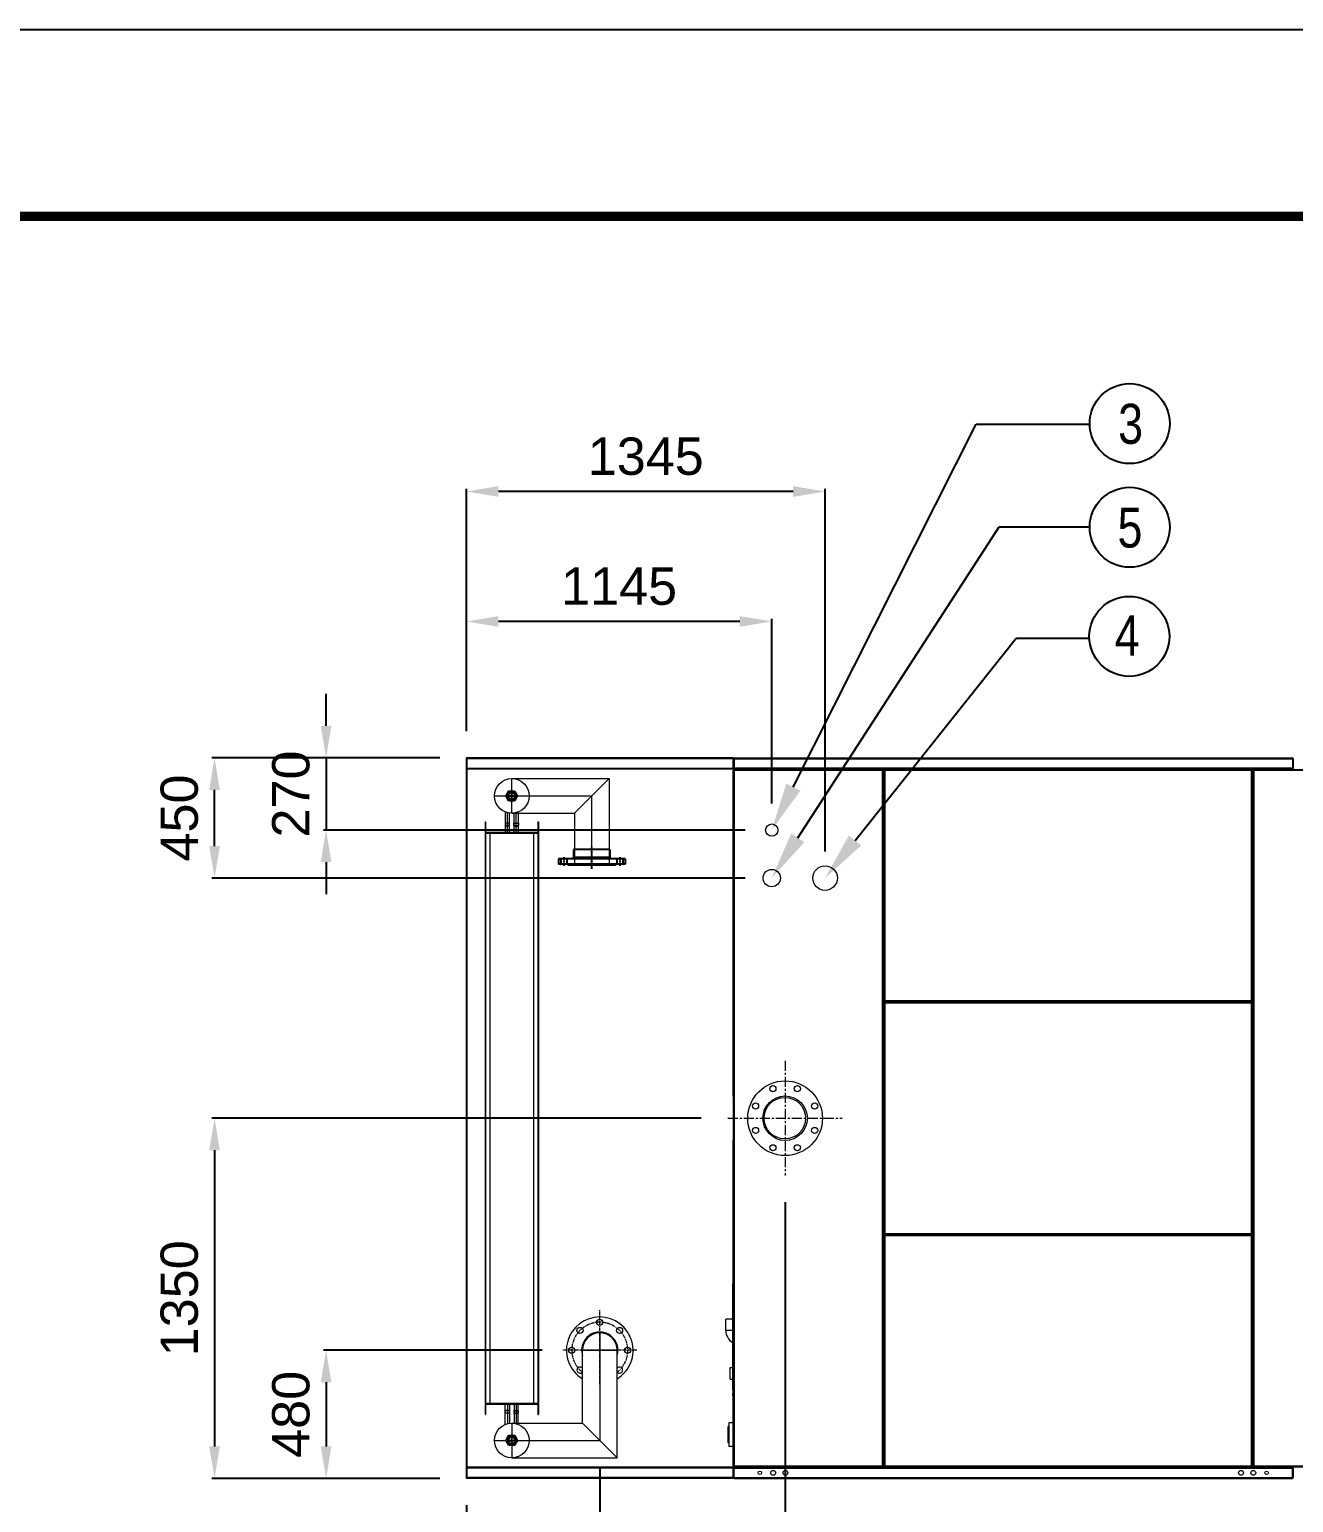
# Model space of a CAD drawing. Header units: millimetres. Extents: x -17070 to 42149, y -291348 to 30242.
# Drawn here: x 20696 to 25436, y 24722 to 30242 of the extents above; entities that cross this region are included whole.
import ezdxf
from ezdxf import colors
from ezdxf.entities.mleader import LeaderData, LeaderLine
from ezdxf.enums import TextEntityAlignment as Align
from ezdxf.math import Vec2, Vec3

# ---------------------------------------------------------------- set-up
doc = ezdxf.new("R2010")
doc.units = ezdxf.units.MM
doc.linetypes.add('CENTER', pattern=[2, 1.25, -0.25, 0.25, -0.25])
doc.linetypes.add('HIDDEN', pattern=[0.375, 0.25, -0.125])
for name, color, linetype in [('center', 1, 'CENTER'), ('냉각탑_dim', 1, 'Continuous'), ('냉각탑_form', 1, 'Continuous'), ('냉각탑_text', 3, 'Continuous')]:
    doc.layers.add(name, color=color, linetype=linetype)
doc.styles.get("Standard").update_dxf_attribs({"font": 'arial.ttf'})
doc.dimstyles.new('1.40', dxfattribs={"dimscale": 20, "dimtxt": 1.5, "dimasz": 1, "dimexe": 0.5, "dimexo": 0.5, "dimgap": 0.5, "dimtad": 1, "dimdec": 0, "dimzin": 0, "dimdsep": 46, "dimtxsty": 'Standard', "dimcen": 0, "dimclrd": 2, "dimclre": 2, "dimclrt": 3, "dimadec": 0, "dimazin": 0, "dimtfac": 1, "dimtdec": 0, "dimtmove": 0, "dimatfit": 0, "dimfxl": 1, "dimtolj": 1, "dimtzin": 0, "dimlwd": -1, "dimlwe": -1, "dimarcsym": 0})

# ---------------------------------------------------------------- blocks, each defined once
blk = doc.blocks.new('*D333')
at = {"color": 2, "transparency": 16777216}
for p, q in [((22834.6, 24854.8), (22834.6, 24185.4)), ((22334.6, 24712.4), (22334.6, 24185.4)), ((22714.6, 24195.4), (22454.6, 24195.4))]:
    blk.add_line(p, q, dxfattribs=at)
for points in [[(22454.6, 24215.4), (22454.6, 24175.4), (22334.6, 24195.4)], [(22714.6, 24215.4), (22714.6, 24175.4), (22834.6, 24195.4)]]:
    blk.add_solid(points, dxfattribs=at)
at = {"layer": 'Defpoints', "color": 0, "transparency": 16777216}
for p in [(22834.6, 24954.8), (22334.6, 24812.4), (22334.6, 24195.4)]:
    blk.add_point(p, dxfattribs=at)
at = {"color": 3, "lineweight": 5, "transparency": 16777216, "insert": (22584.6, 24326.9), "char_height": 140, "attachment_point": 5}
blk.add_mtext('\\A1;500', dxfattribs=at)
blk = doc.blocks.new('*D335')
at = {"color": 2, "transparency": 16777216}
for p, q in [((22618.1, 25292.8), (21798.4, 25292.8)), ((21808.4, 25172.8), (21808.4, 24932.4)), ((22234.6, 24812.4), (21798.4, 24812.4))]:
    blk.add_line(p, q, dxfattribs=at)
for points in [[(21788.4, 25172.8), (21828.4, 25172.8), (21808.4, 25292.8)], [(21788.4, 24932.4), (21828.4, 24932.4), (21808.4, 24812.4)]]:
    blk.add_solid(points, dxfattribs=at)
at = {"layer": 'Defpoints', "color": 0, "transparency": 16777216}
for p in [(22718.1, 25292.8), (21808.4, 24812.4), (22334.6, 24812.4)]:
    blk.add_point(p, dxfattribs=at)
at = {"color": 3, "lineweight": 5, "transparency": 16777216, "insert": (21677, 25052.6), "char_height": 140, "attachment_point": 5, "rotation": 90}
blk.add_mtext('\\A1;480', dxfattribs=at)
blk = doc.blocks.new('*D339')
at = {"color": 2, "transparency": 16777216}
for p, q in [((22334.6, 27612.4), (22334.6, 28033.9)), ((23359.2, 28023.9), (22454.6, 28023.9)), ((23479.2, 27342.2), (23479.2, 28033.9))]:
    blk.add_line(p, q, dxfattribs=at)
for points in [[(22454.6, 28043.9), (22454.6, 28003.9), (22334.6, 28023.9)], [(23359.2, 28043.9), (23359.2, 28003.9), (23479.2, 28023.9)]]:
    blk.add_solid(points, dxfattribs=at)
at = {"layer": 'Defpoints', "color": 0, "transparency": 16777216}
for p in [(22334.6, 28023.9), (22334.6, 27512.4), (23479.2, 27242.2)]:
    blk.add_point(p, dxfattribs=at)
at = {"color": 3, "lineweight": 5, "transparency": 16777216, "insert": (22906.9, 28155.3), "char_height": 140, "attachment_point": 5}
blk.add_mtext('\\A1;1145', dxfattribs=at)
blk = doc.blocks.new('*D340')
at = {"color": 2, "transparency": 16777216}
for p, q in [((22334.6, 27612.4), (22334.6, 28520.8)), ((23559.2, 28510.8), (22454.6, 28510.8)), ((23679.2, 27162.2), (23679.2, 28520.8))]:
    blk.add_line(p, q, dxfattribs=at)
for points in [[(22454.6, 28530.8), (22454.6, 28490.8), (22334.6, 28510.8)], [(23559.2, 28530.8), (23559.2, 28490.8), (23679.2, 28510.8)]]:
    blk.add_solid(points, dxfattribs=at)
at = {"layer": 'Defpoints', "color": 0, "transparency": 16777216}
for p in [(22334.6, 28510.8), (22334.6, 27512.4), (23679.2, 27062.2)]:
    blk.add_point(p, dxfattribs=at)
at = {"color": 3, "lineweight": 5, "transparency": 16777216, "insert": (23006.9, 28642.3), "char_height": 140, "attachment_point": 5}
blk.add_mtext('\\A1;1345', dxfattribs=at)
blk = doc.blocks.new('*D341')
at = {"color": 2, "transparency": 16777216}
for p, q in [((23214.7, 26162.4), (21380.3, 26162.4)), ((21390.3, 26042.4), (21390.3, 24932.4)), ((22234.6, 24812.4), (21380.3, 24812.4))]:
    blk.add_line(p, q, dxfattribs=at)
for points in [[(21370.3, 26042.4), (21410.3, 26042.4), (21390.3, 26162.4)], [(21370.3, 24932.4), (21410.3, 24932.4), (21390.3, 24812.4)]]:
    blk.add_solid(points, dxfattribs=at)
at = {"layer": 'Defpoints', "color": 0, "transparency": 16777216}
for p in [(23314.7, 26162.4), (21390.3, 24812.4), (22334.6, 24812.4)]:
    blk.add_point(p, dxfattribs=at)
at = {"color": 3, "lineweight": 5, "transparency": 16777216, "insert": (21258.7, 25487.4), "char_height": 140, "attachment_point": 5, "rotation": 90}
blk.add_mtext('\\A1;1350', dxfattribs=at)
blk = doc.blocks.new('*D343')
at = {"color": 2, "transparency": 16777216}
for p, q in [((23529.2, 25847.9), (23529.2, 23678.6)), ((22334.6, 24712.4), (22334.6, 23678.6)), ((23409.2, 23688.6), (22454.6, 23688.6))]:
    blk.add_line(p, q, dxfattribs=at)
for points in [[(22454.6, 23708.6), (22454.6, 23668.6), (22334.6, 23688.6)], [(23409.2, 23708.6), (23409.2, 23668.6), (23529.2, 23688.6)]]:
    blk.add_solid(points, dxfattribs=at)
at = {"layer": 'Defpoints', "color": 0, "transparency": 16777216}
for p in [(23529.2, 25947.9), (22334.6, 24812.4), (22334.6, 23688.6)]:
    blk.add_point(p, dxfattribs=at)
at = {"color": 3, "lineweight": 5, "transparency": 16777216, "insert": (22931.9, 23820.1), "char_height": 140, "attachment_point": 5}
blk.add_mtext('\\A1;1195', dxfattribs=at)
blk = doc.blocks.new('*D344')
at = {"color": 2, "transparency": 16777216}
for p, q in [((22234.6, 27512.4), (21380.3, 27512.4)), ((21390.3, 27182.2), (21390.3, 27392.4)), ((23379.2, 27062.2), (21380.3, 27062.2))]:
    blk.add_line(p, q, dxfattribs=at)
for points in [[(21370.3, 27392.4), (21410.3, 27392.4), (21390.3, 27512.4)], [(21370.3, 27182.2), (21410.3, 27182.2), (21390.3, 27062.2)]]:
    blk.add_solid(points, dxfattribs=at)
at = {"layer": 'Defpoints', "color": 0, "transparency": 16777216}
for p in [(21390.3, 27512.4), (22334.6, 27512.4), (23479.2, 27062.2)]:
    blk.add_point(p, dxfattribs=at)
at = {"color": 3, "lineweight": 5, "transparency": 16777216, "insert": (21258.8, 27287.3), "char_height": 140, "attachment_point": 5, "rotation": 90}
blk.add_mtext('\\A1;450', dxfattribs=at)
blk = doc.blocks.new('*D345')
at = {"color": 2, "transparency": 16777216}
for p, q in [((21808.4, 27632.4), (21808.4, 27752.4)), ((22234.6, 27512.4), (21798.4, 27512.4)), ((21808.4, 27512.4), (21808.4, 27242.2)), ((23379.2, 27242.2), (21798.4, 27242.2)), ((21808.4, 27122.2), (21808.4, 27002.2))]:
    blk.add_line(p, q, dxfattribs=at)
for points in [[(21788.4, 27632.4), (21828.4, 27632.4), (21808.4, 27512.4)], [(21788.4, 27122.2), (21828.4, 27122.2), (21808.4, 27242.2)]]:
    blk.add_solid(points, dxfattribs=at)
at = {"layer": 'Defpoints', "color": 0, "transparency": 16777216}
for p in [(22334.6, 27512.4), (21808.4, 27242.2), (23479.2, 27242.2)]:
    blk.add_point(p, dxfattribs=at)
at = {"color": 3, "lineweight": 5, "transparency": 16777216, "insert": (21677, 27377.3), "char_height": 140, "attachment_point": 5, "rotation": 90}
blk.add_mtext('\\A1;270', dxfattribs=at)
blk = doc.blocks.new('A$C3EBF59F2')
at = {"color": 1, "linetype": 'CENTER', "ltscale": 10}
for p, q in [((39.2, 230), (71.6, 230)), ((83, 125), (0, 125)), ((39.2, 20), (71.6, 20))]:
    blk.add_line(p, q, dxfattribs=at)
for p, q in [((45.4, 250), (65.4, 250)), ((45.4, 0), (45.4, 250)), ((45.4, 241.5), (65.4, 241.5)), ((65.4, 0), (65.4, 250)), ((10.4, 193.1), (40.4, 193.1)), ((10.4, 56.9), (10.4, 193.1)), ((40.4, 193.1), (45.4, 197.3)), ((40.4, 56.9), (40.4, 193.1)), ((45.4, 218.5), (65.4, 218.5)), ((65.4, 214.4), (68.4, 214.4)), ((68.4, 35.6), (68.4, 214.4)), ((10.4, 56.9), (40.4, 56.9)), ((40.4, 56.9), (45.4, 52.7)), ((45.4, 31.5), (65.4, 31.5)), ((45.4, 8.5), (65.4, 8.5)), ((45.4, 0), (65.4, 0)), ((65.4, 35.6), (68.4, 35.6))]:
    blk.add_line(p, q)
blk = doc.blocks.new('A$C019E714B')
at = {"color": 1, "linetype": 'CENTER', "ltscale": 0.5}
for p, q in [((0, 20.8), (36, 20.8)), ((18, 0), (18, 41.6))]:
    blk.add_line(p, q, dxfattribs=at)
at = {"ltscale": 0.5}
blk.add_lwpolyline([(0, 10.4), (18, 0), (36, 10.4), (36, 31.2), (18, 41.6), (0, 31.2)], close=True, dxfattribs=at)
for radius in [18, 13]:
    blk.add_circle((18, 20.8), radius, dxfattribs=at)
blk = doc.blocks.new('547637')
at = {"color": 7, "lineweight": 13}
for centre, radius in [((128395.2, -83897.1), 140), ((128349.3, -83786.2), 11.5), ((128441.1, -83786.2), 11.5), ((128284.3, -83851.1), 11.5), ((128395.2, -83897.1), 83.3), ((128506, -83851.1), 11.5), ((128284.3, -83943), 11.5), ((128506, -83943), 11.5), ((128349.3, -84007.9), 11.5), ((128441.1, -84007.9), 11.5)]:
    blk.add_circle(centre, radius, dxfattribs=at)
blk = doc.blocks.new('4')
at = {"color": 0, "lineweight": 20}
for p, q in [((23334.6, 27512.4), (22334.6, 27512.4)), ((22334.6, 24812.4), (22334.6, 27512.4)), ((22337.6, 24812.4), (22337.6, 27512.4)), ((23334.6, 27509.4), (22337.6, 27509.4)), ((23334.6, 27473.4), (22337.6, 27473.4)), ((23334.6, 27470.4), (22337.6, 27470.4)), ((23334.6, 24854.4), (22337.6, 24854.4)), ((23334.6, 24851.4), (22337.6, 24851.4)), ((23334.6, 24812.4), (22334.6, 24812.4)), ((23334.6, 24815.4), (22337.6, 24815.4))]:
    blk.add_line(p, q, dxfattribs=at)
at = {"color": 7, "lineweight": 20, "ltscale": 0.001111}
for p, q in [((23334.6, 27508.9), (23336.6, 27508.9)), ((25432.6, 27508.9), (25434.6, 27508.9)), ((23336.6, 27464.9), (23334.6, 27464.9)), ((23338.1, 27466.4), (23338.1, 27468.4)), ((23403.4, 27468.4), (23403.4, 27470.4)), ((23894.1, 27466.4), (23894.1, 27468.4)), ((23895.6, 27464.9), (23897.6, 27464.9)), ((24050.7, 27468.4), (24050.7, 27470.4)), ((24365.6, 27470.4), (24365.6, 27468.4)), ((24392.1, 27470.4), (24392.1, 27468.4)), ((24395.6, 27470.4), (24395.6, 27468.4)), ((24660.7, 27468.4), (24660.7, 27470.4)), ((24660.7, 27468.4), (24660.7, 27470.4)), ((24813.6, 27470.4), (24813.6, 27468.4)), ((24840.1, 27470.4), (24840.1, 27468.4)), ((24843.6, 27470.4), (24843.6, 27468.4)), ((25270.7, 27468.4), (25270.7, 27470.4)), ((25419.4, 27468.4), (25419.4, 27470.4)), ((25283.6, 27145.7), (25281.6, 27145.7)), ((25283.6, 27045.7), (25281.6, 27045.7)), ((23999.1, 26599.4), (23999.1, 26597.4)), ((24002.6, 26599.4), (24002.6, 26597.4)), ((24046.8, 26599.4), (24046.8, 26597.4)), ((24047.6, 26599.4), (24047.6, 26597.4)), ((24049.6, 26599.4), (24049.6, 26597.4)), ((24050.8, 26597.4), (24050.8, 26599.4)), ((24051.6, 26597.4), (24051.6, 26599.4)), ((24053.6, 26597.4), (24053.6, 26599.4)), ((24053.6, 26599.4), (24053.6, 26597.4)), ((24660.8, 26597.4), (24660.8, 26599.4)), ((25270.8, 26597.4), (25270.8, 26599.4)), ((23999.1, 25727.4), (23999.1, 25725.4)), ((24002.6, 25727.4), (24002.6, 25725.4)), ((24046.8, 25727.4), (24046.8, 25725.4)), ((24047.6, 25727.4), (24047.6, 25725.4)), ((24049.6, 25727.4), (24049.6, 25725.4)), ((24050.8, 25725.4), (24050.8, 25727.4)), ((24051.6, 25725.4), (24051.6, 25727.4)), ((24053.6, 25725.4), (24053.6, 25727.4)), ((24053.6, 25727.4), (24053.6, 25725.4)), ((24660.8, 25725.4), (24660.8, 25727.4)), ((25270.8, 25725.4), (25270.8, 25727.4)), ((25283.6, 25340.9), (25281.6, 25340.9)), ((25283.6, 25240.9), (25281.6, 25240.9)), ((23336.6, 24859.9), (23334.6, 24859.9)), ((23338.1, 24858.4), (23338.1, 24856.4)), ((23534.6, 24854.4), (23534.6, 24856.4)), ((23819.6, 24854.4), (23819.6, 24856.4)), ((23825.1, 24856.4), (23825.1, 24854.4)), ((23894.1, 24858.4), (23894.1, 24856.4)), ((23895.6, 24859.9), (23897.6, 24859.9)), ((24018.5, 24856.4), (24018.5, 24854.4)), ((25297.3, 24856.4), (25297.3, 24854.4)), ((23336.6, 24815.9), (23334.6, 24815.9)), ((25434.6, 24815.9), (25432.6, 24815.9))]:
    blk.add_line(p, q, dxfattribs=at)
at = {"color": 7, "lineweight": 20, "ltscale": 0.019444}
for p, q in [((23334.6, 27473.9), (23334.6, 27508.9)), ((23336.6, 27473.9), (23336.6, 27508.9)), ((23338.1, 27508.9), (23338.1, 27473.9)), ((25431.1, 27508.9), (25431.1, 27473.9)), ((25432.6, 27508.9), (25432.6, 27473.9)), ((25434.6, 27508.9), (25434.6, 27473.9)), ((23334.6, 24815.9), (23334.6, 24850.9)), ((23336.6, 24815.9), (23336.6, 24850.9)), ((23338.1, 24815.9), (23338.1, 24850.9)), ((25431.1, 24815.9), (25431.1, 24850.9)), ((25432.6, 24850.9), (25432.6, 24815.9)), ((25434.6, 24850.9), (25434.6, 24815.9))]:
    blk.add_line(p, q, dxfattribs=at)
at = {"color": 7, "lineweight": 20}
for p, q in [((23338.1, 27512.4), (25431.1, 27512.4)), ((23338.1, 27508.9), (25431.1, 27508.9)), ((23334.6, 27464.8), (23334.6, 24860)), ((25431.1, 27473.9), (23338.1, 27473.9)), ((25431.1, 27470.4), (23338.1, 27470.4)), ((23338.2, 27464.8), (23338.2, 24860)), ((23894, 24860), (23894, 27464.8)), ((23897.6, 24860), (23897.6, 27464.8)), ((23899.1, 24856.4), (23899.1, 27468.4)), ((25278.1, 27468.4), (23903.1, 27468.4)), ((25278.1, 27464.9), (23903.1, 27464.9)), ((25283.6, 27465.3), (25283.6, 24859.5)), ((25286.7, 27465.3), (25286.7, 24859.5)), ((25282.8, 25340.9), (25282.8, 27045.7)), ((23903.1, 26602.9), (25278.1, 26602.9)), ((23903.1, 26599.4), (25278.1, 26599.4)), ((25278.1, 26597.4), (23903.1, 26597.4)), ((25278.1, 26593.9), (23903.1, 26593.9)), ((23903.1, 25730.9), (25278.1, 25730.9)), ((23903.1, 25727.4), (25278.1, 25727.4)), ((25278.1, 25725.4), (23903.1, 25725.4)), ((25278.1, 25721.9), (23903.1, 25721.9)), ((23338.1, 24854.4), (25431.1, 24854.4)), ((23338.1, 24850.9), (25431.1, 24850.9)), ((23903.1, 24859.9), (25278.1, 24859.9)), ((23903.1, 24856.4), (25278.1, 24856.4)), ((23338.1, 24815.9), (25431.1, 24815.9)), ((23338.1, 24812.4), (25431.1, 24812.4))]:
    blk.add_line(p, q, dxfattribs=at)
at = {"color": 7, "lineweight": 20, "ltscale": 0.001944}
for p, q in [((23338.1, 27508.9), (23338.1, 27512.4)), ((25431.1, 27508.9), (25431.1, 27512.4)), ((23338.1, 27473.9), (23338.1, 27470.4)), ((23899.1, 27468.4), (23895.6, 27468.4)), ((23902.6, 27468.4), (23899.1, 27468.4)), ((23899.6, 27464.9), (23903.1, 27464.9)), ((23902.6, 27464.9), (23902.6, 27468.4)), ((23903.1, 27468.4), (23903.1, 27464.9)), ((25278.1, 27468.4), (25278.1, 27464.9)), ((25281.6, 27464.9), (25278.1, 27464.9)), ((25431.1, 27473.9), (25431.1, 27470.4)), ((23899.6, 26602.9), (23903.1, 26602.9)), ((23899.6, 26593.9), (23903.1, 26593.9)), ((23903.1, 26599.4), (23903.1, 26602.9)), ((23903.1, 26597.4), (23903.1, 26593.9)), ((25278.1, 26599.4), (25278.1, 26602.9)), ((25281.6, 26602.9), (25278.1, 26602.9)), ((25278.1, 26597.4), (25278.1, 26593.9)), ((25281.6, 26593.9), (25278.1, 26593.9)), ((23899.6, 25730.9), (23903.1, 25730.9)), ((23903.1, 25727.4), (23903.1, 25730.9)), ((23903.1, 25725.4), (23903.1, 25721.9)), ((25278.1, 25727.4), (25278.1, 25730.9)), ((25281.6, 25730.9), (25278.1, 25730.9)), ((25278.1, 25725.4), (25278.1, 25721.9)), ((23899.6, 25721.9), (23903.1, 25721.9)), ((25281.6, 25721.9), (25278.1, 25721.9)), ((23338.1, 24850.9), (23338.1, 24854.4)), ((23902.6, 24856.4), (23899.1, 24856.4)), ((23899.6, 24859.9), (23903.1, 24859.9)), ((23902.6, 24856.4), (23902.6, 24859.9)), ((23903.1, 24856.4), (23903.1, 24859.9)), ((25278.1, 24856.4), (25278.1, 24859.9)), ((25281.6, 24859.9), (25278.1, 24859.9)), ((25431.1, 24850.9), (25431.1, 24854.4)), ((23338.1, 24812.4), (23338.1, 24815.9)), ((25431.1, 24812.4), (25431.1, 24815.9))]:
    blk.add_line(p, q, dxfattribs=at)
at = {"color": 7, "lineweight": 20, "ltscale": 6.38004e-06}
for p, q in [((23334.5, 27464.9), (23334.6, 27464.9)), ((23334.5, 24859.9), (23334.6, 24859.9))]:
    blk.add_line(p, q, dxfattribs=at)
at = {"color": 7, "lineweight": 20, "ltscale": 5.55556e-05}
for p, q in [((23334.6, 27464.9), (23334.6, 27464.8)), ((23336.6, 27464.9), (23336.6, 27464.8)), ((23338.2, 27468.4), (23338.1, 27468.4)), ((23338.2, 27466.4), (23338.1, 27466.4)), ((23894.1, 27468.4), (23894, 27468.4)), ((23894.1, 27466.4), (23894, 27466.4)), ((23895.6, 27464.8), (23895.6, 27464.9)), ((23897.6, 27464.8), (23897.6, 27464.9)), ((23334.6, 24860), (23334.6, 24859.9)), ((23336.6, 24860), (23336.6, 24859.9)), ((23338.1, 24858.4), (23338.2, 24858.4)), ((23338.1, 24856.4), (23338.2, 24856.4)), ((23894, 24858.4), (23894.1, 24858.4)), ((23894, 24856.4), (23894.1, 24856.4)), ((23895.6, 24859.9), (23895.6, 24860)), ((23897.6, 24859.9), (23897.6, 24860))]:
    blk.add_line(p, q, dxfattribs=at)
at = {"color": 7, "lineweight": 20, "ltscale": 0.002}
for p, q in [((23334.6, 27464.8), (23338.2, 27464.8)), ((23338.2, 27468.4), (23338.2, 27464.8)), ((23894, 27468.4), (23894, 27464.8)), ((23897.6, 27464.8), (23894, 27464.8)), ((23334.6, 24860), (23338.2, 24860)), ((23338.2, 24856.4), (23338.2, 24860)), ((23894, 24856.4), (23894, 24860)), ((23897.6, 24860), (23894, 24860))]:
    blk.add_line(p, q, dxfattribs=at)
at = {"color": 7, "lineweight": 20, "ltscale": 0.148611}
blk.add_line((23334.8, 27197.4), (23334.8, 27464.9), dxfattribs=at)
at = {"color": 7, "lineweight": 20, "ltscale": 0.000888889}
for p, q in [((23338.2, 27464.9), (23336.6, 27464.9)), ((23894, 27464.9), (23895.6, 27464.9)), ((25279.7, 27465.3), (25281.3, 27465.3)), ((25282.8, 27466.8), (25282.8, 27468.4)), ((23338.2, 24859.9), (23336.6, 24859.9)), ((23894, 24859.9), (23895.6, 24859.9)), ((25281.3, 24859.5), (25279.7, 24859.5)), ((25282.8, 24856.4), (25282.8, 24858))]:
    blk.add_line(p, q, dxfattribs=at)
at = {"color": 7, "lineweight": 20, "ltscale": 6.42309e-06}
blk.add_line((23338.1, 27468.4), (23338, 27468.4), dxfattribs=at)
at = {"color": 7, "lineweight": 20, "ltscale": 0.0008333}
blk.add_line((23338, 27464.9), (23338, 27466.4), dxfattribs=at)
at = {"color": 7, "lineweight": 20, "ltscale": 6.29548e-05}
blk.add_line((23338.2, 27464.9), (23338, 27464.9), dxfattribs=at)
at = {"color": 7, "lineweight": 20, "ltscale": 0.308778}
for p, q in [((23894, 27468.4), (23338.2, 27468.4)), ((23894, 27464.8), (23338.2, 27464.8)), ((23338.2, 24860), (23894, 24860)), ((23338.2, 24856.4), (23894, 24856.4))]:
    blk.add_line(p, q, dxfattribs=at)
at = {"color": 7, "lineweight": 20, "ltscale": 5.55704e-05}
blk.add_line((23894, 27464.9), (23894, 27464.8), dxfattribs=at)
at = {"color": 7, "lineweight": 20, "ltscale": 0.000833337}
for p, q in [((23894.1, 27468.4), (23895.6, 27468.4)), ((23894.1, 27466.4), (23895.6, 27466.4)), ((23895.6, 24858.4), (23894.1, 24858.4)), ((23895.6, 24856.4), (23894.1, 24856.4))]:
    blk.add_line(p, q, dxfattribs=at)
at = {"color": 7, "lineweight": 20, "ltscale": 0.000864169}
blk.add_line((23897.5, 27464.9), (23899.1, 27464.9), dxfattribs=at)
at = {"color": 7, "lineweight": 20, "ltscale": 0.426667}
for p, q in [((23899.1, 27464.9), (23899.1, 26696.9)), ((23899.1, 25627.9), (23899.1, 24859.9))]:
    blk.add_line(p, q, dxfattribs=at)
at = {"color": 7, "lineweight": 20, "ltscale": 0.478889}
for p, q in [((23899.6, 27464.9), (23899.6, 26602.9)), ((23903.1, 27464.9), (23903.1, 26602.9)), ((25278.1, 26602.9), (25278.1, 27464.9)), ((25281.6, 26602.9), (25281.6, 27464.9)), ((23899.6, 25721.9), (23899.6, 24859.9)), ((23903.1, 25721.9), (23903.1, 24859.9)), ((25278.1, 24859.9), (25278.1, 25721.9)), ((25281.6, 24859.9), (25281.6, 25721.9))]:
    blk.add_line(p, q, dxfattribs=at)
at = {"color": 7, "lineweight": 20, "ltscale": 0.000277763}
for p, q in [((23902.6, 27468.4), (23903.1, 27468.4)), ((23902.6, 24856.4), (23903.1, 24856.4))]:
    blk.add_line(p, q, dxfattribs=at)
at = {"color": 7, "lineweight": 20, "ltscale": 0.000222222}
for p, q in [((25279.7, 27464.9), (25279.7, 27465.3)), ((25281.3, 27464.9), (25281.3, 27465.3)), ((25431.1, 24851.3), (25431.5, 24851.3)), ((23338.1, 24815.5), (23337.7, 24815.5))]:
    blk.add_line(p, q, dxfattribs=at)
at = {"color": 7, "lineweight": 20, "ltscale": 0.000833333}
for p, q in [((25282.8, 27465.3), (25281.3, 27465.3)), ((25282.8, 27465.3), (25282.8, 27466.8)), ((23338, 24859.9), (23338, 24858.4)), ((23897.6, 24859.9), (23899.1, 24859.9)), ((25282.8, 24859.5), (25281.3, 24859.5)), ((25282.8, 24859.5), (25282.8, 24858))]:
    blk.add_line(p, q, dxfattribs=at)
at = {"color": 7, "lineweight": 20, "ltscale": 0.002167}
for p, q in [((25282.8, 27468.4), (25286.7, 27468.4)), ((25282.8, 27466.8), (25286.7, 27466.8)), ((25286.7, 27465.3), (25282.8, 27465.3)), ((25282.8, 24858), (25286.7, 24858)), ((25282.8, 24856.4), (25286.7, 24856.4))]:
    blk.add_line(p, q, dxfattribs=at)
at = {"color": 7, "lineweight": 20, "ltscale": 0.177546}
blk.add_line((25282.8, 27145.7), (25282.8, 27465.3), dxfattribs=at)
at = {"color": 7, "lineweight": 20, "ltscale": 0.001722}
for p, q in [((25283.6, 27465.3), (25286.7, 27465.3)), ((25286.7, 27468.4), (25286.7, 27465.3)), ((25283.6, 24859.5), (25286.7, 24859.5)), ((25286.7, 24856.4), (25286.7, 24859.5))]:
    blk.add_line(p, q, dxfattribs=at)
at = {"color": 7, "lineweight": 20, "ltscale": 0.188222}
for p, q in [((25625.5, 27468.4), (25286.7, 27468.4)), ((25625.5, 27465.3), (25286.7, 27465.3)), ((25286.7, 24859.5), (25625.5, 24859.5)), ((25286.7, 24856.4), (25625.5, 24856.4))]:
    blk.add_line(p, q, dxfattribs=at)
at = {"color": 1, "linetype": 'CENTER', "lineweight": 20}
for p, q in [((22504.6, 27304.9), (22504.6, 27435)), ((22439.5, 27370), (22804.6, 27370)), ((22804.6, 27111.2), (22804.6, 27370)), ((22488.1, 27232.4), (22488.1, 27307)), ((22521.1, 27232.4), (22521.1, 27307)), ((22834.6, 25357.9), (22834.6, 24954.8)), ((22769.5, 25292.8), (22899.6, 25292.8)), ((22488.1, 25092.4), (22488.1, 25017.7)), ((22521.1, 25092.4), (22521.1, 25017.7)), ((22504.6, 25019.9), (22504.6, 24889.7)), ((22439.5, 24954.8), (22834.6, 24954.8))]:
    blk.add_line(p, q, dxfattribs=at)
at = {"lineweight": 20}
for p, q in [((22504.6, 27435), (22869.6, 27435)), ((22739.5, 27304.9), (22869.6, 27435)), ((22869.6, 27435), (22869.6, 27111.2)), ((22404.6, 27272.4), (22406.6, 27272.4)), ((22404.6, 27272.4), (22404.6, 27232.4)), ((22406.6, 27272.4), (22406.6, 27234.4)), ((22480.1, 27309.6), (22480.1, 27232.4)), ((22496, 27232.4), (22496, 27305.4)), ((22504.6, 27304.9), (22739.5, 27304.9)), ((22513.1, 27232.4), (22513.1, 27305.4)), ((22529, 27309.6), (22529, 27232.4)), ((22602.6, 27272.4), (22604.6, 27272.4)), ((22602.6, 27272.4), (22602.6, 27234.4)), ((22604.6, 27272.4), (22604.6, 27232.4)), ((22739.5, 27304.9), (22739.5, 27111.2)), ((22404.6, 27232.4), (22604.6, 27232.4)), ((22404.6, 27230.4), (22404.6, 25094.4)), ((22404.6, 27230.4), (22604.6, 27230.4)), ((22406.6, 27234.4), (22602.6, 27234.4)), ((22406.6, 27230.4), (22406.6, 27232.4)), ((22422.6, 27230.4), (22422.6, 25094.4)), ((22496.3, 27267.4), (22479.8, 27267.4)), ((22479.8, 27267.4), (22479.8, 27259.4)), ((22496.3, 27259.4), (22479.8, 27259.4)), ((22479.8, 27259.4), (22480.1, 27257.4)), ((22496, 27257.4), (22480.1, 27257.4)), ((22496, 27257.4), (22496.3, 27259.4)), ((22496.3, 27259.4), (22496.3, 27267.4)), ((22512.8, 27259.4), (22512.8, 27267.4)), ((22512.8, 27267.4), (22529.3, 27267.4)), ((22512.8, 27259.4), (22529.3, 27259.4)), ((22513.1, 27257.4), (22512.8, 27259.4)), ((22513.1, 27257.4), (22529, 27257.4)), ((22529.3, 27259.4), (22529, 27257.4)), ((22529.3, 27267.4), (22529.3, 27259.4)), ((22586.6, 27230.4), (22586.6, 25094.4)), ((22602.6, 27230.4), (22602.6, 27232.4)), ((22604.6, 27230.4), (22604.6, 25094.4)), ((22869.6, 27111.2), (22739.5, 27111.2)), ((22769.5, 25019.9), (22769.5, 25292.8)), ((22899.6, 24889.7), (22899.6, 25292.8)), ((22404.6, 25094.4), (22604.6, 25094.4)), ((22404.6, 25092.4), (22404.6, 25052.4)), ((22404.6, 25092.4), (22604.6, 25092.4)), ((22406.6, 25094.4), (22406.6, 25092.4)), ((22406.6, 25090.4), (22406.6, 25052.4)), ((22406.6, 25090.4), (22602.6, 25090.4)), ((22479.8, 25065.4), (22480.1, 25067.4)), ((22496.3, 25065.4), (22479.8, 25065.4)), ((22479.8, 25057.4), (22479.8, 25065.4)), ((22480.1, 25015.1), (22480.1, 25092.4)), ((22496, 25067.4), (22480.1, 25067.4)), ((22496, 25092.4), (22496, 25019.3)), ((22496, 25067.4), (22496.3, 25065.4)), ((22496.3, 25065.4), (22496.3, 25057.4)), ((22513.1, 25067.4), (22512.8, 25065.4)), ((22512.8, 25065.4), (22512.8, 25057.4)), ((22512.8, 25065.4), (22529.3, 25065.4)), ((22513.1, 25092.4), (22513.1, 25019.3)), ((22513.1, 25067.4), (22529, 25067.4)), ((22529, 25015.1), (22529, 25092.4)), ((22529.3, 25065.4), (22529, 25067.4)), ((22529.3, 25057.4), (22529.3, 25065.4)), ((22602.6, 25094.4), (22602.6, 25092.4)), ((22602.6, 25090.4), (22602.6, 25052.4)), ((22604.6, 25092.4), (22604.6, 25052.4)), ((22404.6, 25052.4), (22406.6, 25052.4)), ((22496.3, 25057.4), (22479.8, 25057.4)), ((22504.6, 25019.9), (22769.5, 25019.9)), ((22512.8, 25057.4), (22529.3, 25057.4)), ((22602.6, 25052.4), (22604.6, 25052.4)), ((22769.5, 25019.9), (22899.6, 24889.7)), ((22504.6, 24889.7), (22899.6, 24889.7)), ((23334.6, 24812.4), (23334.6, 24815.9))]:
    blk.add_line(p, q, dxfattribs=at)
at = {"color": 6, "linetype": 'HIDDEN', "lineweight": 20, "ltscale": 10}
for p, q in [((22406.6, 27230.4), (22406.6, 25094.4)), ((22602.6, 27230.4), (22602.6, 25094.4))]:
    blk.add_line(p, q, dxfattribs=at)
at = {"color": 7, "lineweight": 20, "ltscale": 0.001029}
for p, q in [((23333, 27197.4), (23334.8, 27197.4)), ((23334.8, 26777.4), (23333, 26777.4)), ((23332.7, 25542.4), (23334.6, 25542.4)), ((23334.6, 25122.4), (23332.7, 25122.4))]:
    blk.add_line(p, q, dxfattribs=at)
at = {"color": 7, "lineweight": 20, "ltscale": 0.220833}
for p, q in [((23333, 27197.4), (23333, 26799.9)), ((23332.7, 25542.4), (23332.7, 25144.9))]:
    blk.add_line(p, q, dxfattribs=at)
at = {"color": 7, "lineweight": 20, "ltscale": 0.001247}
for p, q in [((23333, 26799.9), (23334.8, 26798.6)), ((23333, 26784.9), (23334.8, 26786.1)), ((23332.7, 25144.9), (23334.6, 25143.6)), ((23332.7, 25129.9), (23334.6, 25131.1))]:
    blk.add_line(p, q, dxfattribs=at)
at = {"color": 7, "lineweight": 20, "ltscale": 0.004167}
for p, q in [((23333, 26784.9), (23333, 26777.4)), ((23332.7, 25129.9), (23332.7, 25122.4))]:
    blk.add_line(p, q, dxfattribs=at)
at = {"color": 7, "lineweight": 20, "ltscale": 0.295779}
blk.add_line((23334.5, 26245), (23334.5, 26777.4), dxfattribs=at)
at = {"color": 7, "lineweight": 20, "ltscale": 0.006935}
for p, q in [((23334.8, 26786.1), (23334.8, 26798.6)), ((23334.5, 25131.1), (23334.5, 25143.6))]:
    blk.add_line(p, q, dxfattribs=at)
at = {"color": 7, "lineweight": 20, "ltscale": 0.000833334}
for p, q in [((23897.6, 26696.9), (23899.1, 26696.9)), ((23897.6, 26367.4), (23899.1, 26367.4)), ((23897.6, 26327.4), (23899.1, 26327.4)), ((23897.6, 25997.4), (23899.1, 25997.4)), ((23897.6, 25957.4), (23899.1, 25957.4)), ((23897.6, 25627.9), (23899.1, 25627.9))]:
    blk.add_line(p, q, dxfattribs=at)
at = {"color": 7, "lineweight": 20, "ltscale": 0.173056}
for p, q in [((23899.1, 26376.4), (23899.1, 26687.9)), ((23899.1, 25636.9), (23899.1, 25948.4))]:
    blk.add_line(p, q, dxfattribs=at)
at = {"color": 7, "lineweight": 20, "ltscale": 0.479444}
for p, q in [((23899.6, 26593.9), (23899.6, 25730.9)), ((23903.1, 26593.9), (23903.1, 25730.9)), ((25278.1, 25730.9), (25278.1, 26593.9)), ((25281.6, 25730.9), (25281.6, 26593.9))]:
    blk.add_line(p, q, dxfattribs=at)
at = {"color": 7, "lineweight": 20, "ltscale": 0.005}
for p, q in [((23902.6, 26593.9), (23902.6, 26602.9)), ((25279.7, 26593.9), (25279.7, 26602.9)), ((25281.3, 26593.9), (25281.3, 26602.9)), ((23902.6, 25721.9), (23902.6, 25730.9)), ((25279.7, 25721.9), (25279.7, 25730.9)), ((25281.3, 25721.9), (25281.3, 25730.9))]:
    blk.add_line(p, q, dxfattribs=at)
at = {"color": 7, "lineweight": 20, "ltscale": 0.022222}
for p, q in [((23899.1, 26327.4), (23899.1, 26367.4)), ((23899.1, 25957.4), (23899.1, 25997.4))]:
    blk.add_line(p, q, dxfattribs=at)
at = {"color": 7, "lineweight": 20, "ltscale": 0.183333}
blk.add_line((23899.1, 25997.4), (23899.1, 26327.4), dxfattribs=at)
at = {"color": 7, "lineweight": 20, "ltscale": 0.298555}
blk.add_line((23334.5, 25542.4), (23334.5, 26079.8), dxfattribs=at)
at = {"color": 1, "linetype": 'CENTER', "lineweight": 20, "ltscale": 10}
for p, q in [((22834.6, 25165.5), (22834.6, 25444)), ((22973.8, 25292.8), (22695.3, 25292.8))]:
    blk.add_line(p, q, dxfattribs=at)
at = {"color": 7, "lineweight": 20, "ltscale": 0.011861}
for p, q in [((23328.6, 25409.9), (23307.2, 25409.9)), ((23328.6, 25366.9), (23307.2, 25366.9))]:
    blk.add_line(p, q, dxfattribs=at)
at = {"color": 7, "lineweight": 20, "ltscale": 0.023889}
blk.add_line((23307.2, 25366.9), (23307.2, 25409.9), dxfattribs=at)
at = {"color": 7, "lineweight": 20, "ltscale": 0.002303}
for p, q in [((23332.7, 25409.9), (23328.6, 25409.9)), ((23332.7, 25366.9), (23328.6, 25366.9))]:
    blk.add_line(p, q, dxfattribs=at)
at = {"color": 7, "lineweight": 20, "ltscale": 0.005192}
for p, q in [((23323.4, 25227.7), (23332.7, 25227.7)), ((23323.4, 25185), (23332.7, 25185))]:
    blk.add_line(p, q, dxfattribs=at)
at = {"color": 7, "lineweight": 20, "ltscale": 0.023722}
blk.add_line((23323.4, 25185), (23323.4, 25227.7), dxfattribs=at)
at = {"color": 7, "lineweight": 20, "ltscale": 0.211889}
blk.add_line((25282.8, 24859.5), (25282.8, 25240.9), dxfattribs=at)
at = {"color": 7, "lineweight": 20, "ltscale": 0.145833}
blk.add_line((23334.5, 24859.9), (23334.5, 25122.4), dxfattribs=at)
at = {"color": 7, "lineweight": 20, "ltscale": 0.008881}
for p, q in [((23334.5, 25020.9), (23318.6, 25020.9)), ((23334.5, 24931.8), (23318.6, 24931.8))]:
    blk.add_line(p, q, dxfattribs=at)
at = {"color": 7, "lineweight": 20, "ltscale": 0.0495}
blk.add_line((23318.6, 25020.9), (23318.6, 24931.8), dxfattribs=at)
at = {"color": 7, "lineweight": 20, "ltscale": 0.001778}
for p, q in [((23318.6, 25006.6), (23315.4, 25006.6)), ((23318.6, 24946.1), (23315.4, 24946.1))]:
    blk.add_line(p, q, dxfattribs=at)
at = {"color": 7, "lineweight": 20, "ltscale": 0.033611}
blk.add_line((23315.4, 24946.1), (23315.4, 25006.6), dxfattribs=at)
at = {"color": 7, "lineweight": 20, "ltscale": 0.000203026}
blk.add_line((23334.6, 24850.9), (23334.6, 24851.3), dxfattribs=at)
at = {"color": 7, "lineweight": 20, "ltscale": 0.000222127}
blk.add_line((23337.7, 24854.4), (23338.1, 24854.4), dxfattribs=at)
blk.add_line((23337.7, 24854.4), (23338.1, 24854.4), dxfattribs=at)
at = {"color": 7, "lineweight": 20, "ltscale": 1.29947e-05}
blk.add_line((23337.7, 24854.3), (23337.7, 24854.4), dxfattribs=at)
at = {"color": 7, "lineweight": 20, "ltscale": 0.000580935}
for p, q in [((23337.7, 24851.3), (23337.7, 24852.3)), ((25431.5, 24852.3), (25431.5, 24851.3)), ((25431.5, 24851.3), (25431.5, 24852.3))]:
    blk.add_line(p, q, dxfattribs=at)
at = {"color": 7, "lineweight": 20, "ltscale": 0.019889}
for p, q in [((23337.7, 24851.3), (23337.7, 24815.5)), ((25431.5, 24851.3), (25431.5, 24815.5)), ((25431.5, 24815.5), (25431.5, 24851.3))]:
    blk.add_line(p, q, dxfattribs=at)
at = {"color": 7, "lineweight": 20, "ltscale": 0.000222221}
blk.add_line((23337.7, 24851.3), (23338.1, 24851.3), dxfattribs=at)
at = {"color": 7, "lineweight": 20, "ltscale": 6.4231e-06}
blk.add_line((23338.1, 24858.4), (23338, 24858.4), dxfattribs=at)
at = {"color": 7, "lineweight": 20, "ltscale": 0.00111}
blk.add_line((23794.6, 24854.4), (23794.6, 24856.4), dxfattribs=at)
at = {"color": 7, "lineweight": 20, "ltscale": 5.55408e-05}
blk.add_line((23894, 24860), (23894, 24859.9), dxfattribs=at)
at = {"color": 7, "lineweight": 20, "ltscale": 0.001923}
blk.add_line((23899.1, 24856.4), (23895.6, 24856.4), dxfattribs=at)
at = {"color": 7, "lineweight": 20, "ltscale": 0.002611}
blk.add_line((25282.8, 24856.4), (25278.1, 24856.4), dxfattribs=at)
blk.add_line((25282.8, 24856.4), (25278.1, 24856.4), dxfattribs=at)
at = {"color": 7, "lineweight": 20, "ltscale": 0.000222164}
blk.add_line((25279.7, 24859.5), (25279.7, 24859.9), dxfattribs=at)
at = {"color": 7, "lineweight": 20, "ltscale": 0.000222165}
blk.add_line((25281.3, 24859.5), (25281.3, 24859.9), dxfattribs=at)
at = {"color": 7, "lineweight": 20, "ltscale": 0.000444359}
blk.add_line((25283.6, 24859.5), (25282.8, 24859.5), dxfattribs=at)
at = {"color": 7, "lineweight": 20, "ltscale": 0.000222226}
for p, q in [((25431.1, 24854.4), (25431.5, 24854.4)), ((25434.6, 24850.9), (25434.6, 24851.3))]:
    blk.add_line(p, q, dxfattribs=at)
at = {"color": 7, "lineweight": 20, "ltscale": 1.29913e-05}
blk.add_line((25431.5, 24854.3), (25431.5, 24854.4), dxfattribs=at)
at = {"color": 7, "lineweight": 20, "ltscale": 0.000203598}
blk.add_line((23334.6, 24815.5), (23334.6, 24815.8), dxfattribs=at)
at = {"color": 7, "lineweight": 20, "ltscale": 0.00020375}
blk.add_line((23338, 24812.4), (23337.7, 24812.4), dxfattribs=at)
at = {"color": 7, "lineweight": 20, "ltscale": 0.000222318}
blk.add_line((25431.5, 24815.5), (25431.1, 24815.5), dxfattribs=at)
at = {"color": 7, "lineweight": 20, "ltscale": 0.000203927}
blk.add_line((25431.1, 24812.4), (25431.5, 24812.4), dxfattribs=at)
at = {"color": 7, "lineweight": 20, "ltscale": 0.000222128}
blk.add_line((25434.6, 24815.5), (25434.6, 24815.9), dxfattribs=at)
at = {"lineweight": 20}
for centre, radius in [((22504.6, 27370), 65.1), ((22834.6, 25397.8), 11.5), ((22760.3, 25367), 11.5), ((22908.8, 25367), 11.5), ((22729.6, 25292.8), 11.5), ((22939.6, 25292.8), 11.5), ((22504.6, 24954.8), 65.1)]:
    blk.add_circle(centre, radius, dxfattribs=at)
at = {"color": 0, "lineweight": 20}
for centre, radius in [((23479.2, 27242.2), 23), ((23679.2, 27062.2), 46), ((23479.2, 27062.2), 32.5), ((23528.2, 26162.4), 77.8)]:
    blk.add_circle(centre, radius, dxfattribs=at)
at = {"color": 7, "lineweight": 20}
for centre, radius in [((23484.6, 24833.4), 9), ((23530.6, 24833.4), 9), ((25238.6, 24833.4), 9), ((25284.6, 24833.4), 9), ((23434.6, 24833.4), 6.5), ((25334.6, 24833.4), 6.5)]:
    blk.add_circle(centre, radius, dxfattribs=at)
for centre, radius, start, end in [((23338.1, 27508.9), 3.5, 90, 180), ((23338.1, 27508.9), 1.5, 90, 180), ((25431.1, 27508.9), 3.5, 0, 90), ((25431.1, 27508.9), 1.5, 0, 90), ((23338.1, 27473.9), 3.5, 180, 270), ((23338.1, 27464.9), 3.5, 90, 180), ((23338.1, 27473.9), 1.5, 180, 270), ((23338.1, 27464.9), 1.5, 90, 180), ((23373.1, 27464.9), 3.5, 89.7839, 90), ((23382.1, 27464.9), 3.5, 90, 90.8118), ((23406.1, 27464.9), 3.5, 89.3614, 90), ((23895.6, 27464.9), 3.5, 0, 90), ((23895.6, 27464.9), 1.5, 0, 90), ((23902.6, 27464.9), 3.5, 90, 90.1885), ((25396.1, 27464.9), 3.5, 90, 90.8741), ((25431.1, 27473.9), 1.5, 270, 0), ((25431.1, 27473.9), 3.5, 270, 0), ((25431.1, 27464.9), 3.5, 89.1038, 90), ((23895.6, 26696.9), 3.5, 304.8493, 0), ((23895.6, 26687.9), 3.5, 0, 55.1506), ((23895.6, 26376.4), 3.5, 304.8494, 0), ((23895.6, 26367.4), 3.5, 0, 55.1507), ((23895.6, 25957.4), 3.5, 304.8493, 0), ((23895.6, 25948.4), 3.5, 0, 55.1506), ((23895.6, 25636.9), 3.5, 304.8494, 0), ((23895.6, 25627.9), 3.5, 0, 55.1507), ((23360.6, 25366.9), 53.4, 180, 238.5264), ((23338.1, 24859.9), 3.5, 180, 270), ((23338.1, 24850.9), 3.5, 90, 180), ((23337.7, 24851.3), 3.1, 90, 180), ((23338.1, 24859.9), 1.5, 180, 270), ((23338.1, 24850.9), 1.5, 90, 180), ((23895.6, 24859.9), 3.5, 270, 0), ((23895.6, 24859.9), 1.5, 270, 0), ((24381.5, 24851.3), 3.1, 89.401, 90), ((24389.7, 24851.3), 3.1, 90, 90.599), ((25431.1, 24850.9), 3.5, 0, 90), ((25431.1, 24850.9), 1.5, 0, 90), ((25431.5, 24851.3), 3.1, 0, 90), ((23338.1, 24815.9), 3.5, 180, 270), ((23337.7, 24815.5), 3.1, 180, 270), ((23338.1, 24815.9), 1.5, 180, 270), ((25431.1, 24815.9), 1.5, 270, 0), ((25431.1, 24815.9), 3.5, 270, 0), ((25431.5, 24815.5), 3.1, 270, 360)]:
    blk.add_arc(centre, radius, start, end, dxfattribs=at)
at = {"lineweight": 20}
for centre, radius, start, end in [((22834.6, 25292.8), 125, 301.3806, 238.6194), ((22834.6, 25292.8), 68.1, 342.9288, 197.0712), ((22834.6, 25292.8), 65.1, 0, 180), ((22760.3, 25218.5), 11.5, 37.232, 322.768), ((22908.8, 25218.5), 11.5, 217.232, 142.768)]:
    blk.add_arc(centre, radius, start, end, dxfattribs=at)
at = {"color": 1, "linetype": 'CENTER', "lineweight": 20, "ltscale": 10}
blk.add_arc((22834.6, 25292.8), 105, 308.3092, 231.6908, dxfattribs=at)
at = {"color": 7, "lineweight": 20}
for centre, major_axis, ratio, start_param, end_param in [((23335.2, 27182.4), (0, 6), 0.087156, 0.66969, 2.47145), ((23334.9, 25527.4), (0, 6), 0.087156, 0.66969, 2.47145), ((24044.9, 24857.9), (0, -3.5), 0.996195, 0, 1.127854), ((25066, 24857.9), (0, -3.5), 0.996195, 5.1553, 6.283185), ((25270.9, 24857.9), (0, -3.5), 0.996195, 5.155384, 6.283185)]:
    blk.add_ellipse(centre, major_axis=major_axis, ratio=ratio, start_param=start_param, end_param=end_param, dxfattribs=at)
at = {"layer": 'center', "lineweight": 20, "ltscale": 30}
for p, q in [((23529.2, 26376.9), (23529.2, 25947.9)), ((23314.7, 26162.4), (23743.7, 26162.4))]:
    blk.add_line(p, q, dxfattribs=at)
at = {"lineweight": 20, "ltscale": 0.5, "xscale": -1, "rotation": 270}
for p in [(22483.8, 27352), (22483.8, 24936.8)]:
    blk.add_blockref('A$C019E714B', p, dxfattribs=at)
at = {"lineweight": 20, "xscale": -1, "rotation": 90}
blk.add_blockref('A$C3EBF59F2', (22929.6, 27179.6), dxfattribs=at)
at = {"color": 0, "lineweight": 20}
blk.add_blockref('547637', (-104865.8, 110059.4), dxfattribs=at)

msp = doc.modelspace()

# ---------------------------------------------------------------- linework, layer by layer
at = {"layer": 'Defpoints'}
msp.add_lwpolyline([(12741.4, 30242.4), (42148.6, 30242.4), (42148.6, 9447.3), (12741.4, 9447.3)], close=True, dxfattribs=at)
at = {"layer": '냉각탑_dim', "linetype": 'ByBlock', "lineweight": -3}
for centre in [(24821.3, 28765.5), (24821.3, 28377), (24819.9, 27967.9)]:
    msp.add_circle(centre, 150, dxfattribs=at)
at = {"layer": '냉각탑_form', "const_width": 35}
msp.add_lwpolyline([(13441.6, 29542.2), (13441.6, 10147.5), (41448.5, 10147.5), (41448.5, 29542.2)], close=True, dxfattribs=at)

# ---------------------------------------------------------------- block references
msp.add_blockref('4', (0, 0))

# ---------------------------------------------------------------- texts
at = {"layer": '냉각탑_text', "width": 0.8}
for s, p in [('3', (24824.6, 28764.7)), ('5', (24822.4, 28375.7)), ('4', (24811.6, 27971.3))]:
    msp.add_text(s, height=150, dxfattribs=at).set_placement(p, align=Align.MIDDLE_CENTER)

# ---------------------------------------------------------------- dimensions: what is measured, and where the dimension line sits
at = {"lineweight": 5}
for base, p1, p2, picture, middle in [((22334.6, 28510.8), (23679.2, 27062.2), (22334.6, 27512.4), '*D340', (23006.9, 28642.3)), ((22334.6, 28023.9), (23479.2, 27242.2), (22334.6, 27512.4), '*D339', (22906.9, 28155.3)), ((22334.6, 23688.6), (23529.2, 25947.9), (22334.6, 24812.4), '*D343', (22931.9, 23820.1)), ((22334.6, 24195.4), (22834.6, 24954.8), (22334.6, 24812.4), '*D333', (22584.6, 24326.9))]:
    dim = msp.add_linear_dim(base=base, p1=p1, p2=p2, dimstyle='1.40', override={"dimtxt": 7, "dimasz": 6, "dimexo": 5, "dimgap": 3}, dxfattribs=at)
    dim.commit()
    dim.dimension.update_dxf_attribs({"geometry": picture, "text_midpoint": middle})
dim = msp.add_linear_dim(base=(21808.4, 27242.2), p1=(22334.6, 27512.4), p2=(23479.2, 27242.2), angle=90, dimstyle='1.40', override={"dimtxt": 7, "dimasz": 6, "dimexo": 5, "dimgap": 3}, dxfattribs=at)
dim.commit()
dim.dimension.update_dxf_attribs({"geometry": '*D345', "text_midpoint": (21808.4, 27377.3), "dimtype": 160})
for base, p1, p2, picture, middle in [((21390.3, 27512.4), (23479.2, 27062.2), (22334.6, 27512.4), '*D344', (21258.8, 27287.3)), ((21390.3, 24812.4), (23314.7, 26162.4), (22334.6, 24812.4), '*D341', (21258.7, 25487.4)), ((21808.4, 24812.4), (22718.1, 25292.8), (22334.6, 24812.4), '*D335', (21677, 25052.6))]:
    dim = msp.add_linear_dim(base=base, p1=p1, p2=p2, angle=90, dimstyle='1.40', override={"dimtxt": 7, "dimasz": 6, "dimexo": 5, "dimgap": 3}, dxfattribs=at)
    dim.commit()
    dim.dimension.update_dxf_attribs({"geometry": picture, "text_midpoint": middle})

# ---------------------------------------------------------------- leaders
at = {"layer": '냉각탑_dim', "lineweight": -3}
ml = msp.add_multileader_mtext('Standard', dxfattribs=at)
ml.set_content('')
ml.set_leader_properties(color=256)
ml.build(insert=Vec2(0, 0))
ml.multileader.update_dxf_attribs({"text_right_attachment_type": 6, "dogleg_length": 5, "arrow_head_size": 180, "scale": 30})
ctx = ml.context
ctx.base_point, ctx.scale, ctx.char_height, ctx.arrow_head_size, ctx.landing_gap_size, ctx.plane_origin = Vec3(24671.3, 28763.6), 30, 7.18, 180, 3.59, Vec3(23620.8, 28939.7)
ctx.right_attachment = 6
notes = []
notes.append((ctx, [(0, (1, 1, 0), (24245.4, 28763.6), (1, 0), 425.9, [(0, [(23479.2, 27242.2)], 0, [])])]))
ctx.mtext, ml.multileader.dxf.content_type = None, 0
ml = msp.add_multileader_mtext('Standard', dxfattribs=at)
ml.set_content('')
ml.set_leader_properties(color=256)
ml.build(insert=Vec2(0, 0))
ml.multileader.update_dxf_attribs({"text_right_attachment_type": 6, "dogleg_length": 5, "arrow_head_size": 180, "scale": 30})
ctx = ml.context
ctx.base_point, ctx.scale, ctx.char_height, ctx.arrow_head_size, ctx.landing_gap_size, ctx.plane_origin = Vec3(24671.3, 28378.8), 30, 7.18, 180, 3.59, Vec3(24652.2, 28621.6)
ctx.right_attachment = 6
notes.append((ctx, [(0, (1, 1, 0), (24331.6, 28378.8), (1, 0), 339.7, [(0, [(23479.2, 27062.2)], 0, [])])]))
ctx.mtext, ml.multileader.dxf.content_type = None, 0
ml = msp.add_multileader_mtext('Standard', dxfattribs=at)
ml.set_content('')
ml.set_leader_properties(color=256)
ml.build(insert=Vec2(0, 0))
ml.multileader.update_dxf_attribs({"text_right_attachment_type": 6, "dogleg_length": 5, "arrow_head_size": 180, "scale": 30})
ctx = ml.context
ctx.base_point, ctx.scale, ctx.char_height, ctx.arrow_head_size, ctx.landing_gap_size, ctx.plane_origin = Vec3(24670.9, 27961.1), 30, 7.18, 180, 3.59, Vec3(24593.6, 28361.1)
ctx.right_attachment = 6
notes.append((ctx, [(0, (1, 1, 0), (24396, 27961.1), (1, 0), 274.9, [(0, [(23679.2, 27062.2)], 0, [])])]))
ctx.mtext, ml.multileader.dxf.content_type = None, 0
for ctx, leaders in notes:
    for number, flags, end, landing, length, lines in leaders:
        leader = LeaderData()
        leader.index, (leader.has_last_leader_line, leader.has_dogleg_vector, leader.attachment_direction) = number, flags
        leader.last_leader_point, leader.dogleg_vector, leader.dogleg_length = Vec3(end), Vec3(landing), length
        for number, points, colour, breaks in lines:
            line = LeaderLine()
            line.index, line.vertices, line.color, line.breaks = number, Vec3.list(points), colors.encode_raw_color(colour), breaks
            leader.lines.append(line)
        ctx.leaders.append(leader)

doc.saveas('drawing.dxf')
